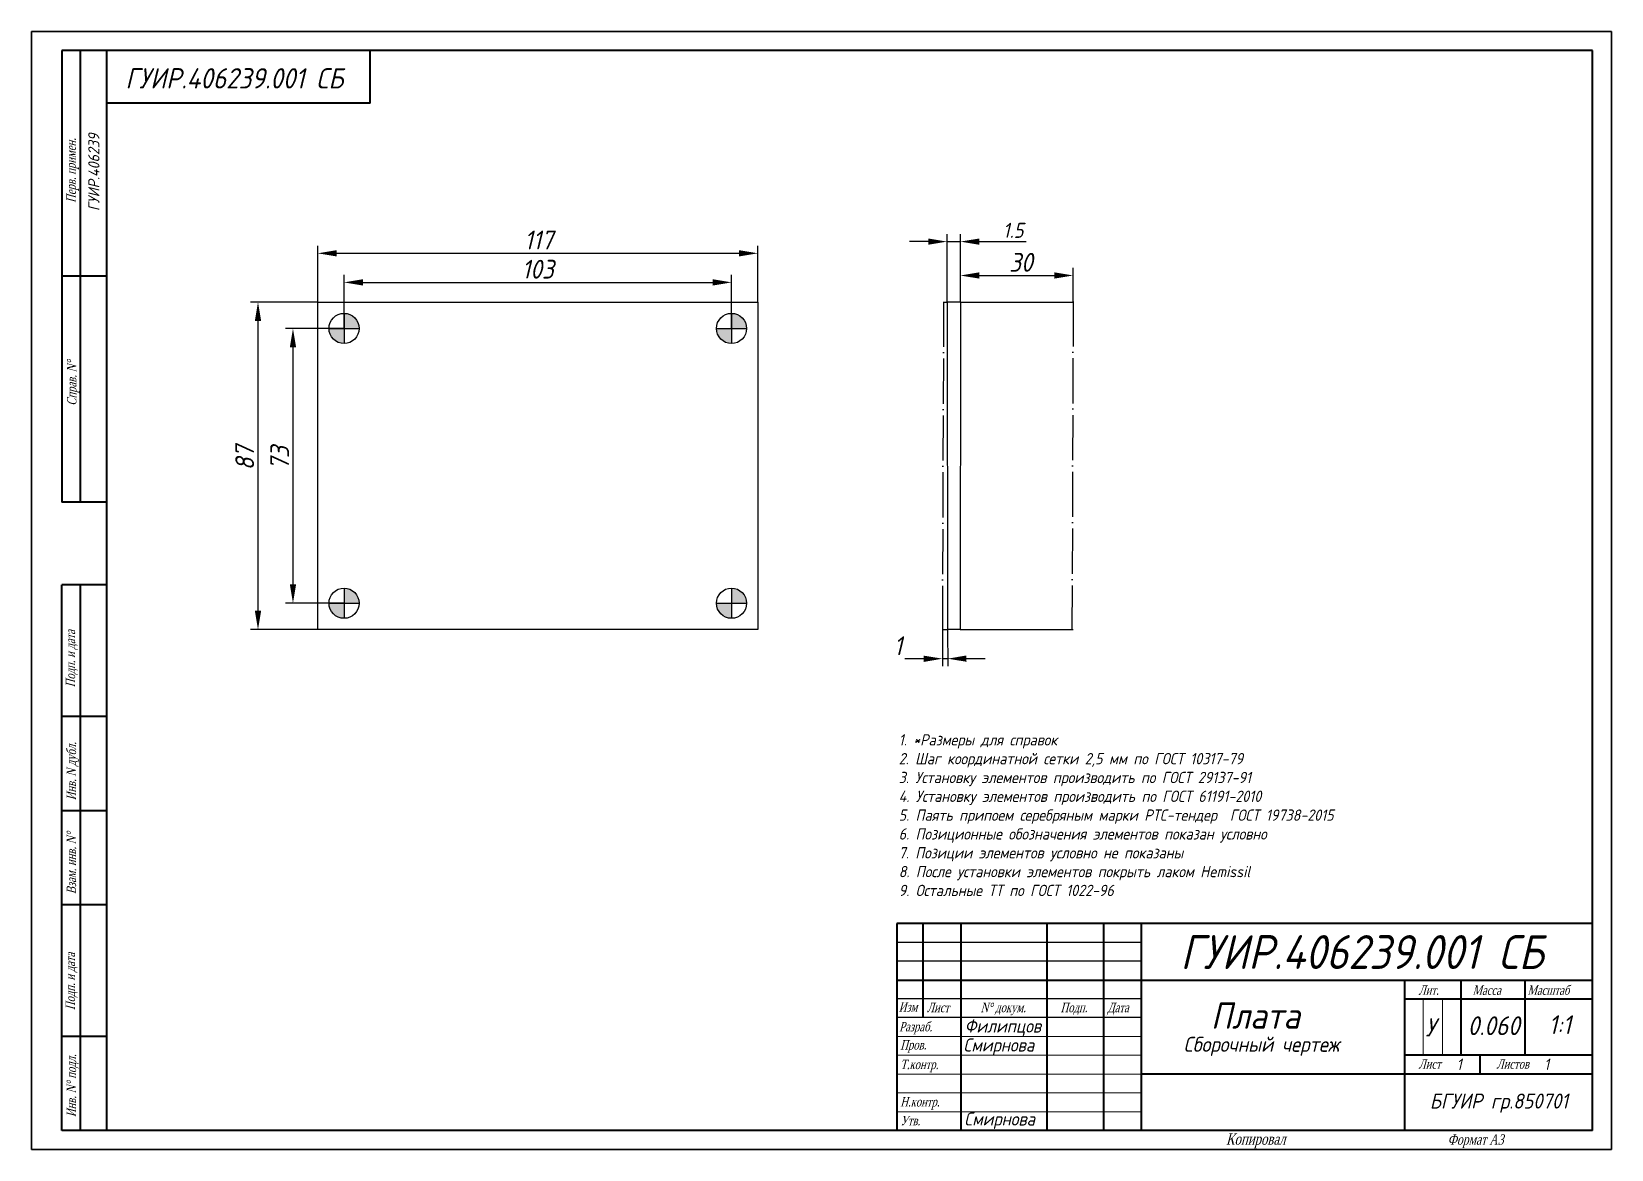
# Model space of a CAD drawing. Header units: millimetres. Extents: x 0 to 420, y 0 to 297.
import ezdxf

# ---------------------------------------------------------------- set-up
doc = ezdxf.new("R2010")
doc.units = ezdxf.units.MM
doc.header["$LTSCALE"] = 0.5
doc.linetypes.add('ACAD_ISO04W100', pattern=[30, 24, -3, 0, -3])
doc.layers.get('Defpoints').update_dxf_attribs({"color": 5})
doc.layers.add('KONTUR', color=7, linetype='Continuous')
for name, color, linetype, lineweight in [('Основная', 7, 'Continuous', 40), ('Слой2', 7, 'Continuous', 30), ('текст', 7, 'Continuous', 30), ('тонкая', 7, 'Continuous', 20)]:
    doc.layers.add(name, color=color, linetype=linetype, lineweight=lineweight)
doc.styles.get("Standard").update_dxf_attribs({"font": 'isocpeui.ttf', "width": 0.9})
doc.styles.add('стиль1', font='times.ttf')
doc.dimstyles.new('Standart', dxfattribs={"dimtxt": 5, "dimasz": 5, "dimexe": 2, "dimexo": 0, "dimgap": 1, "dimtad": 1, "dimtoh": 1, "dimdec": 0, "dimtxsty": 'Standard', "dimcen": 2.5, "dimadec": 0, "dimazin": 0, "dimtfac": 1, "dimtdec": 0, "dimtmove": 0, "dimatfit": 3, "dimldrblk": 'DOTSMALL', "dimfxl": 1, "dimarcsym": 0})

# ---------------------------------------------------------------- blocks, each defined once
blk = doc.blocks.new('*D69')
at = {"color": 0, "lineweight": -2, "transparency": 16777216}
for p, q in [((76.08, 225.13), (76.08, 240.09)), ((193.08, 225.13), (193.08, 240.09)), ((81.08, 238.09), (188.08, 238.09))]:
    blk.add_line(p, q, dxfattribs=at)
at = {"color": 0, "transparency": 16777216}
for points in [[(81.08, 238.93), (81.08, 237.26), (76.08, 238.09)], [(188.08, 238.93), (188.08, 237.26), (193.08, 238.09)]]:
    blk.add_solid(points, dxfattribs=at)
at = {"layer": 'Defpoints', "color": 0, "transparency": 16777216}
for p in [(193.08, 238.09), (76.08, 225.13), (193.08, 225.13)]:
    blk.add_point(p, dxfattribs=at)
at = {"color": 0, "transparency": 16777216, "insert": (134.82, 241.63), "char_height": 5, "attachment_point": 5}
blk.add_mtext('117', dxfattribs=at)
blk = doc.blocks.new('_DotSmall')
at = {"color": 0, "linetype": 'ByBlock', "const_width": 0.5}
blk.add_lwpolyline([(-0.0625, 0, 1), (0.0625, 0, 1)], format="xyb", close=True, dxfattribs=at)
blk = doc.blocks.new('*D70')
at = {"color": 0, "lineweight": -2, "transparency": 16777216}
for p, q in [((76.08, 225.13), (58.19, 225.13)), ((60.19, 220.13), (60.19, 143.12)), ((76.08, 138.12), (58.19, 138.12))]:
    blk.add_line(p, q, dxfattribs=at)
at = {"color": 0, "transparency": 16777216}
for points in [[(59.36, 220.13), (61.03, 220.13), (60.19, 225.13)], [(59.36, 143.12), (61.03, 143.12), (60.19, 138.12)]]:
    blk.add_solid(points, dxfattribs=at)
at = {"layer": 'Defpoints', "color": 0, "transparency": 16777216}
for p in [(76.08, 225.13), (60.19, 138.12), (76.08, 138.12)]:
    blk.add_point(p, dxfattribs=at)
at = {"color": 0, "transparency": 16777216, "insert": (56.66, 183.7), "char_height": 5, "attachment_point": 5, "rotation": 90}
blk.add_mtext('87', dxfattribs=at)
blk = doc.blocks.new('*D72')
at = {"color": 0, "lineweight": -2, "transparency": 16777216}
for p, q in [((83.08, 218.13), (83.08, 232.37)), ((186.08, 218.13), (186.08, 232.37)), ((88.08, 230.37), (181.08, 230.37))]:
    blk.add_line(p, q, dxfattribs=at)
at = {"color": 0, "transparency": 16777216}
for points in [[(88.08, 231.2), (88.08, 229.53), (83.08, 230.37)], [(181.08, 231.2), (181.08, 229.53), (186.08, 230.37)]]:
    blk.add_solid(points, dxfattribs=at)
at = {"layer": 'Defpoints', "color": 0, "transparency": 16777216}
for p in [(186.08, 230.37), (83.08, 218.13), (186.08, 218.13)]:
    blk.add_point(p, dxfattribs=at)
at = {"color": 0, "transparency": 16777216, "insert": (134.58, 233.87), "char_height": 5, "attachment_point": 5}
blk.add_mtext('103', dxfattribs=at)
blk = doc.blocks.new('*D73')
at = {"color": 0, "lineweight": -2, "transparency": 16777216}
for p, q in [((83.08, 218.13), (67.49, 218.13)), ((69.49, 213.13), (69.49, 150.12)), ((83.08, 145.12), (67.49, 145.12))]:
    blk.add_line(p, q, dxfattribs=at)
at = {"color": 0, "transparency": 16777216}
for points in [[(68.66, 213.13), (70.32, 213.13), (69.49, 218.13)], [(68.66, 150.12), (70.32, 150.12), (69.49, 145.12)]]:
    blk.add_solid(points, dxfattribs=at)
at = {"layer": 'Defpoints', "color": 0, "transparency": 16777216}
for p in [(83.08, 218.13), (69.49, 145.12), (83.08, 145.12)]:
    blk.add_point(p, dxfattribs=at)
at = {"color": 0, "transparency": 16777216, "insert": (65.96, 183.7), "char_height": 5, "attachment_point": 5, "rotation": 90}
blk.add_mtext('73', dxfattribs=at)
blk = doc.blocks.new('*D76')
at = {"color": 0, "lineweight": -2, "transparency": 16777216}
for p, q in [((238.39, 241.2), (233.39, 241.2)), ((243.39, 225.15), (243.39, 243.2)), ((243.39, 241.2), (246.93, 241.2)), ((246.93, 225.15), (246.93, 243.2)), ((251.93, 241.2), (264.38, 241.2))]:
    blk.add_line(p, q, dxfattribs=at)
at = {"color": 0, "transparency": 16777216}
for points in [[(238.39, 242.03), (238.39, 240.37), (243.39, 241.2)], [(251.93, 242.03), (251.93, 240.37), (246.93, 241.2)]]:
    blk.add_solid(points, dxfattribs=at)
at = {"layer": 'Defpoints', "color": 0, "transparency": 16777216}
for p in [(246.93, 241.2), (243.39, 225.15), (246.93, 225.15)]:
    blk.add_point(p, dxfattribs=at)
at = {"color": 0, "transparency": 16777216, "insert": (260.96, 244.2), "char_height": 5, "attachment_point": 5}
blk.add_mtext('{\\H0.8x;1.5}', dxfattribs=at)
blk = doc.blocks.new('*D85')
at = {"color": 0, "lineweight": -2, "transparency": 16777216}
for p, q in [((242.13, 138.11), (242.18, 128.38)), ((243.51, 138.12), (243.55, 128.38)), ((237.17, 130.35), (232.17, 130.33)), ((243.54, 130.38), (242.17, 130.38)), ((248.54, 130.41), (253.54, 130.43))]:
    blk.add_line(p, q, dxfattribs=at)
at = {"color": 0, "transparency": 16777216}
for points in [[(237.16, 131.19), (237.17, 129.52), (242.17, 130.38)], [(248.54, 131.24), (248.55, 129.57), (243.54, 130.38)]]:
    blk.add_solid(points, dxfattribs=at)
at = {"layer": 'Defpoints', "color": 0, "transparency": 16777216}
for p in [(242.13, 138.11), (243.51, 138.12), (243.54, 130.38)]:
    blk.add_point(p, dxfattribs=at)
at = {"color": 0, "transparency": 16777216, "insert": (230.35, 133.83), "char_height": 5, "attachment_point": 5}
blk.add_mtext('1', dxfattribs=at)
blk = doc.blocks.new('*D87')
at = {"color": 0, "lineweight": -2, "transparency": 16777216}
for p, q in [((246.93, 225.15), (246.93, 234.2)), ((251.93, 232.2), (271.91, 232.2)), ((276.91, 225.15), (276.91, 234.2))]:
    blk.add_line(p, q, dxfattribs=at)
at = {"color": 0, "transparency": 16777216}
for points in [[(251.93, 233.04), (251.93, 231.37), (246.93, 232.2)], [(271.91, 233.04), (271.91, 231.37), (276.91, 232.2)]]:
    blk.add_solid(points, dxfattribs=at)
at = {"layer": 'Defpoints', "color": 0, "transparency": 16777216}
for p in [(276.91, 232.2), (246.93, 225.15), (276.91, 225.15)]:
    blk.add_point(p, dxfattribs=at)
at = {"color": 0, "transparency": 16777216, "insert": (263.02, 235.7), "char_height": 5, "attachment_point": 5}
blk.add_mtext('30', dxfattribs=at)

msp = doc.modelspace()

# ---------------------------------------------------------------- hatches: boundary and pattern name
at = {"true_color": 0xffffff, "transparency": 33554687}
h = msp.add_hatch(color=7, dxfattribs=at)
h.paths.add_polyline_path([(83.08, 222.14), (83.08, 218.13), (87.09, 218.13, 0.414214)])
h.paths.add_polyline_path([(83.08, 218.13), (79.07, 218.13, 0.414214), (83.08, 214.12)])
h = msp.add_hatch(color=7, dxfattribs=at)
h.paths.add_polyline_path([(186.08, 222.14), (186.08, 218.13), (190.08, 218.13, 0.414214)])
h.paths.add_polyline_path([(186.08, 218.13), (182.07, 218.13, 0.414214), (186.08, 214.12)])
h = msp.add_hatch(color=7, dxfattribs=at)
h.paths.add_polyline_path([(83.08, 149.12), (83.08, 145.12), (87.09, 145.12, 0.414214)])
h.paths.add_polyline_path([(83.08, 145.12), (79.07, 145.12, 0.414214), (83.08, 141.11)])
h = msp.add_hatch(color=7, dxfattribs=at)
h.paths.add_polyline_path([(186.08, 149.12), (186.08, 145.12), (190.08, 145.12, 0.414214)])
h.paths.add_polyline_path([(186.08, 145.12), (182.07, 145.12, 0.414214), (186.08, 141.11)])

# ---------------------------------------------------------------- linework, layer by layer
at = {"linetype": 'ACAD_ISO04W100'}
for p, q in [((242.45, 225.23), (242.13, 138.11)), ((276.91, 225.33), (276.59, 138.2))]:
    msp.add_line(p, q, dxfattribs=at)
for p, q in [((242.45, 225.15), (243.39, 225.15)), ((246.91, 225.15), (276.91, 225.15)), ((83.08, 222.14), (83.08, 214.12)), ((186.08, 222.14), (186.08, 214.12)), ((79.07, 218.13), (87.09, 218.13)), ((182.07, 218.13), (190.08, 218.13)), ((83.08, 149.12), (83.08, 141.11)), ((186.08, 149.12), (186.08, 141.11)), ((79.07, 145.12), (87.09, 145.12)), ((182.07, 145.12), (190.08, 145.12)), ((242.13, 138.11), (243.5, 138.12)), ((246.88, 138.12), (276.88, 138.12)), ((295, 55), (230, 55)), ((295, 50), (230, 50)), ((295, 40), (230, 40)), ((295, 35), (230, 35)), ((365, 5), (365, 5))]:
    msp.add_line(p, q)
for centre in [(83.08, 218.13), (186.08, 218.13), (83.08, 145.12), (186.08, 145.12)]:
    msp.add_circle(centre, 4.01)
at = {"layer": 'Defpoints'}
msp.add_lwpolyline([(0, 0), (420, 0), (420, 297), (0, 297)], close=True, dxfattribs=at)
at = {"layer": 'KONTUR'}
for p, q in [((0, 0), (0, 297)), ((0, 297), (420, 297)), ((420, 297), (420, 0)), ((420, 0), (0, 0))]:
    msp.add_line(p, q, dxfattribs=at)
at = {"layer": 'Основная'}
for p, q in [((8, 292), (8, 172)), ((415, 292), (8, 292)), ((13, 172), (13, 292)), ((20, 45), (20, 292)), ((90, 278), (90, 292)), ((415, 5), (415, 292)), ((90, 278), (20, 278)), ((20, 232), (8, 232)), ((20, 172), (8, 172)), ((8, 5), (8, 150)), ((20, 150), (8, 150)), ((13, 5), (13, 150)), ((20, 115), (8, 115)), ((20, 90), (8, 90)), ((20, 65), (8, 65)), ((230, 60), (230, 5)), ((415, 60), (230, 60)), ((237, 35), (237, 60)), ((247, 60), (247, 5)), ((270, 5), (270, 60)), ((285, 60), (285, 5)), ((295, 60), (295, 5)), ((20, 5), (20, 45)), ((230, 45), (415, 45)), ((365, 45), (365, 5)), ((380, 45), (380, 25)), ((397, 45), (397, 25)), ((365, 40), (415, 40)), ((20, 30), (8, 30)), ((415, 25), (365, 25)), ((385, 25), (385, 20)), ((415, 20), (295, 20)), ((415, 5), (8, 5))]:
    msp.add_line(p, q, dxfattribs=at)
at = {"layer": 'Слой2'}
for p, q in [((76.08, 225.13), (193.08, 225.13)), ((76.08, 138.12), (76.08, 225.13)), ((193.08, 225.13), (193.08, 138.12)), ((246.91, 225.15), (243.38, 225.15)), ((243.39, 225.15), (243.51, 138.12)), ((246.91, 225.15), (246.88, 138.12)), ((193.08, 138.12), (76.08, 138.12)), ((246.88, 138.12), (243.5, 138.12))]:
    msp.add_line(p, q, dxfattribs=at)
at = {"layer": 'тонкая'}
for p, q in [((369.99, 39.79), (369.99, 25)), ((375.07, 39.79), (375.07, 25)), ((230, 30), (295, 30)), ((295, 25), (230, 25)), ((295, 20), (230, 20))]:
    msp.add_line(p, q, dxfattribs=at)
for points in [[(230, 15), (295, 15)], [(230, 10), (295, 10)]]:
    msp.add_lwpolyline(points, dxfattribs=at)

# ---------------------------------------------------------------- texts
at = {"attachment_point": 1}
for s, insert, char_height, width in [('ГУИР.406239.001 СБ', (24.94, 287.29), 5.4, 65.065), ('1. *Размеры для справок\\P2. Шаг координатной сетки 2,5 мм по ГОСТ 10317-79\\P3. Установку элементов производить по ГОСТ 29137-91\\P4. Установку элементов производить по ГОСТ 61191-2010\\P5. Паять припоем серебряным марки РТС-тендер  ГОСТ 19738-2015\\P6. Позиционные обозначения элементов показан условно\\P7. Позиции элементов условно не показаны\\P8. После установки элементов покрыть лаком Hemissil\\P9. Остальные ТТ по ГОСТ 1022-96', (230.53, 110.32), 3, 499.8048), ('Филипцов', (248.07, 34.54), 3.5, 30.87), ('Смирнова', (247.74, 29.5), 3.5, 21.9727), ('Сборочный чертеж', (306.27, 29.92), 4, 50.2318), ('БГУИР гр.850701', (371.73, 14.84), 4, 50.2318), ('Смирнова', (247.96, 9.84), 3.5, 21.9727)]:
    msp.add_mtext(s, dxfattribs=dict(at, insert=insert, char_height=char_height, width=width))
at = {"insert": (15.05, 249.32), "char_height": 3, "width": 21.0542, "attachment_point": 1, "rotation": 90}
msp.add_mtext('ГУИР.406239', dxfattribs=at)
at = {"attachment_point": 1}
for s, width, insert, char_height in [('ГУИР.406239.001 СБ', 108.8667, (305.41, 56.94), 9), ('Плата', 80.5551, (313.53, 39.05), 7), ('у', 10, (370.94, 36.37), 5), ('0.060', 10, (381.8, 35.36), 5), ('1:1', 10, (403.32, 35.63), 5), ('\\pxqc;1', 8.1334, (375.48, 24.1), 3), ('\\pxqc;1', 8.1334, (398.72, 24.1), 3)]:
    msp.add_mtext_dynamic_manual_height_columns(s, width=width, gutter_width=50, heights=[0], dxfattribs=dict(at, insert=insert, char_height=char_height))
at = {"layer": 'текст', "style": 'стиль1', "oblique": 15, "width": 0.75}
for s, p in [('Перв. примен.', (11.75, 251.51)), ('Справ. N%%d', (11.91, 197.63)), ('Подп. и дата', (11.57, 122.77)), ('Инв. N дубл.', (11.82, 92.75)), ('Взам. инв. N%%d', (11.82, 67.82)), ('Подп. и дата', (11.52, 37.03)), ('Инв. N%%d подл.', (11.82, 8.57))]:
    msp.add_text(s, height=2.5, rotation=90, dxfattribs=at).set_placement(p)
for s, height, p in [('Лит.', 2.5, (368.72, 41.07)), ('Масса', 2.5, (383.09, 41.07)), ('Масштаб', 2.5, (397.68, 41.07)), ('Изм', 2.5, (230.55, 36.61)), ('Лист', 2.5, (238.02, 36.46)), ('N%%d докум. ', 2.5, (252.3, 36.46)), ('Подп.', 2.5, (273.56, 36.46)), ('Дата', 2.5, (286.01, 36.46)), ('Разраб.', 2.5, (230.66, 31.36)), ('Пров.', 2.5, (230.96, 26.53)), ('Т.контр.', 2.5, (230.96, 21.33)), ('Лист', 2.5, (368.72, 21.45)), ('Листов', 2.5, (389.44, 21.45)), ('Н.контр.', 2.5, (230.96, 11.41)), ('Утв.', 2.5, (230.96, 6.39)), ('Копировал', 3, (317.54, 1.25)), ('Формат А3', 2.75, (376.46, 1.25))]:
    msp.add_text(s, height=height, dxfattribs=at).set_placement(p)

# ---------------------------------------------------------------- dimensions: what is measured, and where the dimension line sits
for base, p1, p2, picture, middle in [((193.08, 238.09), (76.08, 225.13), (193.08, 225.13), '*D69', (134.82, 238.09)), ((186.08, 230.37), (83.08, 218.13), (186.08, 218.13), '*D72', (134.58, 230.37)), ((276.91, 232.2), (246.93, 225.15), (276.91, 225.15), '*D87', (263.02, 232.2))]:
    dim = msp.add_linear_dim(base=base, p1=p1, p2=p2, dimstyle='Standart')
    dim.commit()
    dim.dimension.update_dxf_attribs({"geometry": picture, "text_midpoint": middle, "dimtype": 160})
dim = msp.add_linear_dim(base=(246.93, 241.2), p1=(243.39, 225.15), p2=(246.93, 225.15), text='{\\H0.8x;1.5}', dimstyle='Standart')
dim.commit()
dim.dimension.update_dxf_attribs({"geometry": '*D76', "text_midpoint": (260.96, 241.2), "dimtype": 160})
for base, p1, p2, angle, picture, middle, dimtype in [((60.19, 138.12), (76.08, 225.13), (76.08, 138.12), 90, '*D70', (60.19, 183.7), 160), ((69.49, 145.12), (83.08, 218.13), (83.08, 145.12), 90, '*D73', (69.49, 183.7), 160), ((243.54, 130.38), (242.13, 138.11), (243.51, 138.12), 0.2741, '*D85', (230.35, 130.33), 161)]:
    dim = msp.add_linear_dim(base=base, p1=p1, p2=p2, angle=angle, dimstyle='Standart')
    dim.commit()
    dim.dimension.update_dxf_attribs({"geometry": picture, "text_midpoint": middle, "dimtype": dimtype})

doc.saveas('drawing.dxf')
